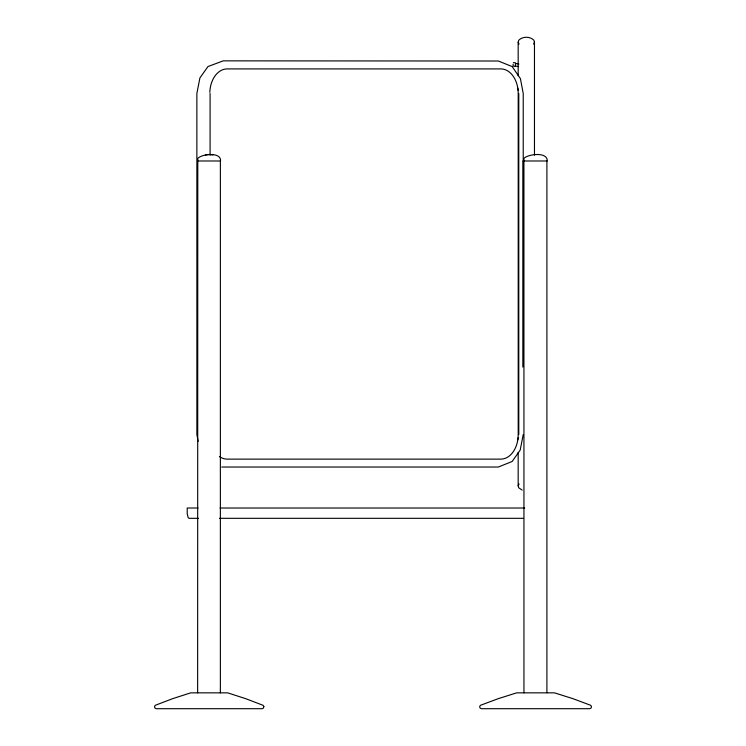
<?xml version="1.0" encoding="UTF-8"?>
<svg xmlns="http://www.w3.org/2000/svg" width="746" height="746" viewBox="0 0 746 746"><rect width="100%" height="100%" fill="white"/><g stroke="black" fill="none" stroke-linecap="round" stroke-linejoin="round"><path stroke-width="1.12" d="M513.062 65.163L513.183 64.165M517.761 439.926L518.162 437.781M523.226 434.545L520.186 450.099L512.138 461.485L498.347 467.033L221.749 467.033M518.172 75.7L518.172 42.224L518.74 40.237C522.582 36.265 530.061 36.265 533.903 40.237L534.472 42.224L534.472 155.224M533.586 44.089L534.472 42.224M522.181 490.094L518.74 487.8L518.172 485.823L519.057 483.949M197.634 160.987L220.574 160.987C221.226 151.624 201.718 153.956 197.783 158.413L197.634 692.847M205.355 154.935L209.178 154.459L213.011 154.935M523.925 160.987L547.238 160.987C547.806 151.531 527.972 154.002 523.925 158.413L523.953 692.847M198.054 508.017L187.218 508.017L187.218 513.658L188.179 517.696L189.148 518.321L198.473 518.321M220.061 508.017L524.625 508.017M219.445 518.321L523.216 518.321M547.172 692.847L554.474 692.847L572.984 698.685L590.748 705.324L591.513 706.639L591.046 708.085L589.657 708.7L481.496 708.7L480.107 708.085L479.641 706.639L480.405 705.324L498.179 698.685L516.68 692.847L546.911 692.847L546.902 160.987M513.379 62.561L515.673 62.962L515.253 66.431L512.95 66.03M515.617 63.429L518.899 64.053M515.309 65.974L518.582 66.599M518.172 42.224L519.057 44.089M517.761 88.112L518.162 90.266M198.166 441.399L196.869 434.545L196.869 93.492L199.909 77.938L207.957 66.553L223.231 60.855L498.347 61.013L512.138 66.553L520.419 78.647L523.226 93.492L523.226 160.987M522.834 160.987L522.834 367.06M518.778 93.492L518.778 434.545M518.172 452.337L518.172 485.823M220.368 160.987L220.368 692.847M210.083 93.492L210.083 155.168M209.822 92.364A24.581 17.382 -90 0 1 227.185 68.912L500.827 68.912A24.581 17.382 -90 0 1 518.209 93.492L518.209 434.545A24.581 17.382 -90 0 1 500.827 459.126L227.185 459.126A24.581 17.382 90 0 1 219.464 456.571M263.86 706.639L263.403 708.085L262.051 708.7L156.296 708.7L154.944 708.085L154.487 706.639L155.233 705.324L172.606 698.685L190.696 692.847L227.651 692.847L245.742 698.685L263.114 705.324L263.86 706.639"/></g></svg>
